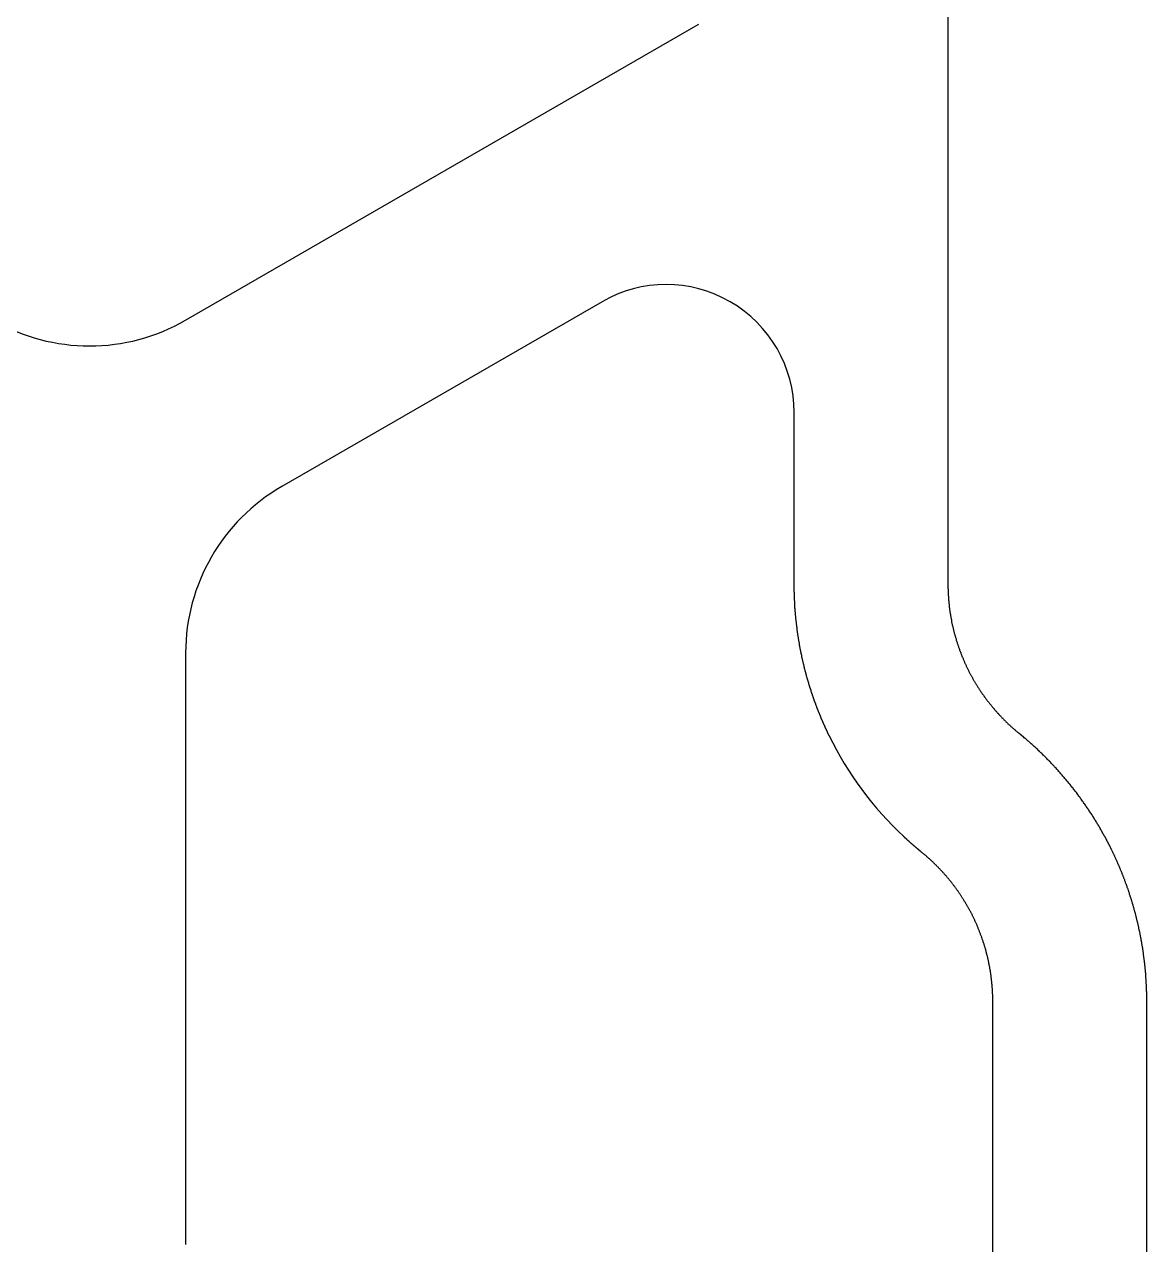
# Model space of a CAD drawing. Extents: x 442 to 745, y 5 to 355.
# Drawn here: x 699.11 to 706.32, y 219.13 to 226.98 of the extents above; entities that cross this region are included whole.
import ezdxf

# ---------------------------------------------------------------- set-up
doc = ezdxf.new("R2010")
doc.units = 0
doc.layers.add('VISIBLE__ANSI_', color=7, linetype='CONTINUOUS')

msp = doc.modelspace()

# ---------------------------------------------------------------- linework, layer by layer
at = {"layer": 'VISIBLE__ANSI_'}
for p, q in [((705.0461, 231.5395), (705.0461, 223.3767)), ((700.1462, 225.0736), (703.4403, 226.9754)), ((702.8226, 225.1924), (700.7638, 224.0038)), ((704.0579, 223.3767), (704.0579, 224.4792)), ((700.1462, 222.934), (700.1462, 219.1303)), ((705.3344, 216.8481), (705.3344, 220.6933)), ((706.3226, 220.6933), (706.3226, 220.6335)), ((706.3226, 220.6335), (706.3226, 216.9582))]:
    msp.add_line(p, q, dxfattribs=at)
for points in [[(703.44, 226.975, 0), (703.444, 226.978, 0)], [(704.283, 222.402, 0), (704.282, 222.404, 0), (704.281, 222.406, 0), (704.28, 222.408, 0), (704.279, 222.41, 0), (704.278, 222.412, 0), (704.277, 222.414, 0), (704.276, 222.416, 0), (704.275, 222.417, 0), (704.275, 222.419, 0), (704.274, 222.421, 0), (704.273, 222.423, 0), (704.272, 222.425, 0), (704.271, 222.427, 0), (704.27, 222.429, 0), (704.269, 222.431, 0), (704.268, 222.433, 0), (704.267, 222.435, 0), (704.266, 222.437, 0), (704.265, 222.439, 0), (704.264, 222.441, 0), (704.263, 222.444, 0), (704.262, 222.446, 0), (704.261, 222.448, 0), (704.26, 222.45, 0), (704.259, 222.452, 0), (704.258, 222.454, 0), (704.258, 222.456, 0), (704.257, 222.458, 0), (704.256, 222.46, 0), (704.255, 222.462, 0), (704.254, 222.465, 0), (704.253, 222.467, 0), (704.252, 222.469, 0), (704.251, 222.471, 0), (704.25, 222.473, 0), (704.249, 222.475, 0), (704.248, 222.477, 0), (704.247, 222.48, 0), (704.246, 222.482, 0), (704.245, 222.484, 0), (704.244, 222.486, 0), (704.243, 222.489, 0), (704.242, 222.491, 0), (704.241, 222.493, 0), (704.24, 222.495, 0), (704.239, 222.497, 0), (704.238, 222.5, 0), (704.237, 222.502, 0), (704.236, 222.504, 0), (704.235, 222.507, 0), (704.234, 222.509, 0), (704.233, 222.511, 0), (704.232, 222.513, 0), (704.232, 222.516, 0), (704.231, 222.518, 0), (704.23, 222.52, 0), (704.229, 222.523, 0), (704.228, 222.525, 0), (704.227, 222.527, 0), (704.226, 222.53, 0), (704.225, 222.532, 0), (704.224, 222.534, 0), (704.223, 222.537, 0), (704.222, 222.539, 0), (704.221, 222.542, 0), (704.22, 222.544, 0), (704.219, 222.546, 0), (704.218, 222.549, 0), (704.217, 222.551, 0), (704.216, 222.554, 0), (704.215, 222.556, 0), (704.214, 222.558, 0), (704.213, 222.561, 0), (704.212, 222.563, 0), (704.211, 222.566, 0), (704.21, 222.568, 0), (704.209, 222.571, 0), (704.208, 222.573, 0), (704.207, 222.576, 0), (704.206, 222.578, 0), (704.205, 222.581, 0), (704.204, 222.583, 0), (704.204, 222.586, 0), (704.203, 222.588, 0), (704.202, 222.591, 0), (704.201, 222.593, 0), (704.2, 222.596, 0), (704.199, 222.598, 0), (704.198, 222.601, 0), (704.197, 222.603, 0), (704.196, 222.606, 0), (704.195, 222.609, 0), (704.194, 222.611, 0), (704.193, 222.614, 0), (704.192, 222.616, 0), (704.191, 222.619, 0), (704.19, 222.621, 0), (704.189, 222.624, 0), (704.188, 222.627, 0), (704.187, 222.629, 0), (704.187, 222.632, 0), (704.186, 222.634, 0), (704.185, 222.637, 0), (704.184, 222.64, 0), (704.183, 222.642, 0), (704.182, 222.645, 0), (704.181, 222.648, 0), (704.18, 222.65, 0), (704.179, 222.653, 0), (704.178, 222.656, 0), (704.177, 222.658, 0), (704.176, 222.661, 0), (704.175, 222.664, 0), (704.175, 222.666, 0), (704.174, 222.669, 0), (704.173, 222.672, 0), (704.172, 222.674, 0), (704.171, 222.677, 0), (704.17, 222.68, 0), (704.169, 222.683, 0), (704.168, 222.685, 0), (704.167, 222.688, 0), (704.166, 222.691, 0), (704.166, 222.694, 0), (704.165, 222.696, 0), (704.164, 222.699, 0), (704.163, 222.702, 0), (704.162, 222.705, 0), (704.161, 222.707, 0), (704.16, 222.71, 0), (704.159, 222.713, 0), (704.158, 222.716, 0), (704.158, 222.719, 0), (704.157, 222.721, 0), (704.156, 222.724, 0), (704.155, 222.727, 0), (704.154, 222.73, 0), (704.153, 222.733, 0), (704.152, 222.735, 0), (704.152, 222.738, 0), (704.151, 222.741, 0), (704.15, 222.744, 0), (704.149, 222.747, 0), (704.148, 222.75, 0), (704.147, 222.752, 0), (704.147, 222.755, 0), (704.146, 222.758, 0), (704.145, 222.761, 0), (704.144, 222.764, 0), (704.143, 222.767, 0), (704.142, 222.77, 0), (704.142, 222.772, 0), (704.141, 222.775, 0), (704.14, 222.778, 0), (704.139, 222.781, 0), (704.138, 222.784, 0), (704.137, 222.787, 0), (704.137, 222.79, 0), (704.136, 222.793, 0), (704.135, 222.796, 0), (704.134, 222.799, 0), (704.133, 222.802, 0), (704.133, 222.805, 0), (704.132, 222.808, 0), (704.131, 222.811, 0), (704.13, 222.815, 0), (704.129, 222.818, 0), (704.129, 222.821, 0), (704.128, 222.824, 0), (704.127, 222.827, 0), (704.126, 222.83, 0), (704.125, 222.833, 0), (704.125, 222.836, 0), (704.124, 222.84, 0), (704.123, 222.843, 0), (704.122, 222.846, 0), (704.121, 222.849, 0), (704.121, 222.852, 0), (704.12, 222.856, 0), (704.119, 222.859, 0), (704.118, 222.862, 0), (704.118, 222.865, 0), (704.117, 222.869, 0), (704.116, 222.872, 0), (704.115, 222.875, 0), (704.114, 222.879, 0), (704.114, 222.882, 0), (704.113, 222.885, 0), (704.112, 222.889, 0), (704.111, 222.892, 0), (704.111, 222.895, 0), (704.11, 222.899, 0), (704.109, 222.902, 0), (704.108, 222.905, 0), (704.108, 222.909, 0), (704.107, 222.912, 0), (704.106, 222.916, 0), (704.106, 222.919, 0), (704.105, 222.923, 0), (704.104, 222.926, 0), (704.103, 222.929, 0), (704.103, 222.933, 0), (704.102, 222.936, 0), (704.101, 222.94, 0), (704.101, 222.943, 0), (704.1, 222.947, 0), (704.099, 222.95, 0), (704.099, 222.954, 0), (704.098, 222.957, 0), (704.097, 222.961, 0), (704.096, 222.965, 0), (704.096, 222.968, 0), (704.095, 222.972, 0), (704.094, 222.975, 0), (704.094, 222.979, 0), (704.093, 222.982, 0), (704.093, 222.986, 0), (704.092, 222.99, 0), (704.091, 222.993, 0), (704.091, 222.997, 0), (704.09, 223.001, 0), (704.089, 223.004, 0), (704.089, 223.008, 0), (704.088, 223.011, 0), (704.088, 223.015, 0), (704.087, 223.019, 0), (704.086, 223.022, 0), (704.086, 223.026, 0), (704.085, 223.03, 0), (704.085, 223.034, 0), (704.084, 223.037, 0), (704.083, 223.041, 0), (704.083, 223.045, 0), (704.082, 223.048, 0), (704.082, 223.052, 0), (704.081, 223.056, 0), (704.081, 223.06, 0), (704.08, 223.063, 0), (704.08, 223.067, 0), (704.079, 223.071, 0), (704.079, 223.075, 0), (704.078, 223.078, 0), (704.078, 223.082, 0), (704.077, 223.086, 0), (704.077, 223.09, 0), (704.076, 223.094, 0), (704.076, 223.097, 0), (704.075, 223.101, 0), (704.075, 223.105, 0), (704.074, 223.109, 0), (704.074, 223.113, 0), (704.073, 223.117, 0), (704.073, 223.12, 0), (704.072, 223.124, 0), (704.072, 223.128, 0), (704.072, 223.132, 0), (704.071, 223.136, 0), (704.071, 223.14, 0), (704.07, 223.144, 0), (704.07, 223.147, 0), (704.069, 223.151, 0), (704.069, 223.155, 0), (704.069, 223.159, 0), (704.068, 223.163, 0), (704.068, 223.167, 0), (704.068, 223.171, 0), (704.067, 223.174, 0), (704.067, 223.178, 0), (704.067, 223.182, 0), (704.066, 223.186, 0), (704.066, 223.19, 0), (704.066, 223.194, 0), (704.065, 223.198, 0), (704.065, 223.202, 0), (704.065, 223.206, 0), (704.064, 223.21, 0), (704.064, 223.213, 0), (704.064, 223.217, 0), (704.063, 223.221, 0), (704.063, 223.225, 0), (704.063, 223.229, 0), (704.063, 223.233, 0), (704.062, 223.237, 0), (704.062, 223.241, 0), (704.062, 223.245, 0), (704.062, 223.249, 0), (704.061, 223.252, 0), (704.061, 223.256, 0), (704.061, 223.26, 0), (704.061, 223.264, 0), (704.061, 223.268, 0), (704.06, 223.272, 0), (704.06, 223.276, 0), (704.06, 223.28, 0), (704.06, 223.284, 0), (704.06, 223.288, 0), (704.06, 223.291, 0), (704.059, 223.295, 0), (704.059, 223.299, 0), (704.059, 223.303, 0), (704.059, 223.307, 0), (704.059, 223.311, 0), (704.059, 223.315, 0), (704.059, 223.319, 0), (704.059, 223.323, 0), (704.058, 223.326, 0), (704.058, 223.33, 0), (704.058, 223.334, 0), (704.058, 223.338, 0), (704.058, 223.342, 0), (704.058, 223.346, 0), (704.058, 223.35, 0), (704.058, 223.354, 0), (704.058, 223.357, 0), (704.058, 223.361, 0), (704.058, 223.365, 0), (704.058, 223.369, 0), (704.058, 223.373, 0), (704.058, 223.377, 0)], [(705.046, 223.377, 0), (705.046, 223.371, 0), (705.046, 223.366, 0), (705.046, 223.361, 0), (705.046, 223.356, 0), (705.046, 223.351, 0), (705.047, 223.345, 0), (705.047, 223.34, 0), (705.047, 223.335, 0), (705.047, 223.33, 0), (705.047, 223.325, 0), (705.047, 223.32, 0), (705.048, 223.314, 0), (705.048, 223.309, 0), (705.048, 223.304, 0), (705.049, 223.299, 0), (705.049, 223.294, 0), (705.049, 223.289, 0), (705.05, 223.284, 0), (705.05, 223.278, 0), (705.05, 223.273, 0), (705.051, 223.268, 0), (705.051, 223.263, 0), (705.052, 223.258, 0), (705.052, 223.253, 0), (705.053, 223.248, 0), (705.053, 223.243, 0), (705.054, 223.238, 0), (705.055, 223.233, 0), (705.055, 223.228, 0), (705.056, 223.222, 0), (705.056, 223.217, 0), (705.057, 223.212, 0), (705.058, 223.207, 0), (705.059, 223.202, 0), (705.059, 223.197, 0), (705.06, 223.192, 0), (705.061, 223.187, 0), (705.062, 223.182, 0), (705.062, 223.177, 0), (705.063, 223.172, 0), (705.064, 223.168, 0), (705.065, 223.163, 0), (705.066, 223.158, 0), (705.067, 223.153, 0), (705.068, 223.148, 0), (705.068, 223.143, 0), (705.069, 223.138, 0), (705.07, 223.133, 0), (705.071, 223.128, 0), (705.072, 223.123, 0), (705.073, 223.119, 0), (705.074, 223.114, 0), (705.076, 223.109, 0), (705.077, 223.104, 0), (705.078, 223.099, 0), (705.079, 223.095, 0), (705.08, 223.09, 0), (705.081, 223.085, 0), (705.082, 223.08, 0), (705.083, 223.076, 0), (705.085, 223.071, 0), (705.086, 223.066, 0), (705.087, 223.062, 0), (705.088, 223.057, 0), (705.09, 223.052, 0), (705.091, 223.048, 0), (705.092, 223.043, 0), (705.094, 223.038, 0), (705.095, 223.034, 0), (705.096, 223.029, 0), (705.098, 223.024, 0), (705.099, 223.02, 0), (705.1, 223.015, 0), (705.102, 223.011, 0), (705.103, 223.006, 0), (705.105, 223.002, 0), (705.106, 222.997, 0), (705.107, 222.993, 0), (705.109, 222.988, 0), (705.11, 222.984, 0), (705.112, 222.979, 0), (705.113, 222.975, 0), (705.115, 222.971, 0), (705.117, 222.966, 0), (705.118, 222.962, 0), (705.12, 222.957, 0), (705.121, 222.953, 0), (705.123, 222.949, 0), (705.124, 222.944, 0), (705.126, 222.94, 0), (705.128, 222.936, 0), (705.129, 222.931, 0), (705.131, 222.927, 0), (705.133, 222.923, 0), (705.134, 222.919, 0), (705.136, 222.915, 0), (705.138, 222.91, 0), (705.139, 222.906, 0), (705.141, 222.902, 0), (705.143, 222.898, 0), (705.145, 222.894, 0), (705.146, 222.89, 0), (705.148, 222.885, 0), (705.15, 222.881, 0), (705.152, 222.877, 0), (705.153, 222.873, 0), (705.155, 222.869, 0), (705.157, 222.865, 0), (705.159, 222.861, 0), (705.161, 222.857, 0), (705.163, 222.853, 0), (705.164, 222.849, 0), (705.166, 222.845, 0), (705.168, 222.842, 0), (705.17, 222.838, 0), (705.172, 222.834, 0), (705.174, 222.83, 0), (705.176, 222.826, 0), (705.178, 222.822, 0), (705.18, 222.818, 0), (705.181, 222.815, 0), (705.183, 222.811, 0), (705.185, 222.807, 0), (705.187, 222.803, 0), (705.189, 222.8, 0), (705.191, 222.796, 0), (705.193, 222.792, 0), (705.195, 222.789, 0), (705.197, 222.785, 0), (705.199, 222.782, 0), (705.201, 222.778, 0), (705.203, 222.774, 0), (705.205, 222.771, 0), (705.207, 222.767, 0), (705.209, 222.764, 0), (705.211, 222.76, 0), (705.213, 222.757, 0), (705.215, 222.753, 0), (705.217, 222.75, 0), (705.219, 222.746, 0), (705.221, 222.743, 0), (705.223, 222.739, 0), (705.225, 222.736, 0), (705.227, 222.732, 0), (705.23, 222.729, 0), (705.232, 222.726, 0), (705.234, 222.722, 0), (705.236, 222.719, 0), (705.238, 222.715, 0), (705.24, 222.712, 0), (705.242, 222.709, 0), (705.245, 222.705, 0), (705.247, 222.702, 0), (705.249, 222.699, 0), (705.251, 222.695, 0), (705.253, 222.692, 0), (705.256, 222.689, 0), (705.258, 222.685, 0), (705.26, 222.682, 0), (705.262, 222.679, 0), (705.264, 222.676, 0), (705.267, 222.672, 0), (705.269, 222.669, 0), (705.271, 222.666, 0), (705.274, 222.663, 0), (705.276, 222.659, 0), (705.278, 222.656, 0), (705.28, 222.653, 0), (705.283, 222.65, 0), (705.285, 222.647, 0), (705.287, 222.644, 0), (705.29, 222.64, 0), (705.292, 222.637, 0), (705.294, 222.634, 0), (705.297, 222.631, 0), (705.299, 222.628, 0), (705.301, 222.625, 0), (705.304, 222.622, 0), (705.306, 222.619, 0), (705.309, 222.616, 0), (705.311, 222.613, 0), (705.313, 222.61, 0), (705.316, 222.607, 0), (705.318, 222.604, 0), (705.321, 222.601, 0), (705.323, 222.598, 0), (705.326, 222.595, 0), (705.328, 222.592, 0), (705.33, 222.589, 0), (705.333, 222.586, 0), (705.335, 222.583, 0), (705.338, 222.58, 0), (705.34, 222.577, 0), (705.343, 222.574, 0), (705.345, 222.571, 0), (705.348, 222.568, 0), (705.35, 222.565, 0), (705.353, 222.563, 0), (705.355, 222.56, 0), (705.358, 222.557, 0), (705.36, 222.554, 0), (705.363, 222.551, 0), (705.365, 222.548, 0), (705.368, 222.546, 0), (705.37, 222.543, 0), (705.373, 222.54, 0), (705.375, 222.537, 0), (705.378, 222.535, 0), (705.38, 222.532, 0), (705.383, 222.529, 0), (705.386, 222.526, 0), (705.388, 222.524, 0), (705.391, 222.521, 0), (705.393, 222.518, 0), (705.396, 222.516, 0), (705.399, 222.513, 0), (705.401, 222.51, 0), (705.404, 222.508, 0), (705.406, 222.505, 0), (705.409, 222.502, 0), (705.412, 222.5, 0), (705.414, 222.497, 0), (705.417, 222.495, 0), (705.419, 222.492, 0), (705.422, 222.49, 0), (705.425, 222.487, 0), (705.427, 222.484, 0), (705.43, 222.482, 0), (705.432, 222.479, 0), (705.435, 222.477, 0), (705.438, 222.474, 0), (705.44, 222.472, 0), (705.443, 222.47, 0), (705.446, 222.467, 0), (705.448, 222.465, 0), (705.451, 222.462, 0), (705.454, 222.46, 0), (705.456, 222.457, 0), (705.459, 222.455, 0), (705.462, 222.453, 0), (705.464, 222.45, 0), (705.467, 222.448, 0), (705.47, 222.446, 0), (705.472, 222.443, 0), (705.475, 222.441, 0), (705.478, 222.439, 0), (705.48, 222.436, 0), (705.483, 222.434, 0), (705.486, 222.432, 0), (705.489, 222.429, 0), (705.491, 222.427, 0), (705.494, 222.425, 0), (705.497, 222.423, 0), (705.499, 222.421, 0), (705.502, 222.418, 0)], [(705.522, 222.402, 0), (705.522, 222.402, 0), (705.521, 222.402, 0), (705.521, 222.403, 0), (705.521, 222.403, 0), (705.521, 222.403, 0), (705.521, 222.403, 0), (705.521, 222.403, 0), (705.52, 222.403, 0), (705.52, 222.403, 0), (705.52, 222.403, 0), (705.52, 222.404, 0), (705.52, 222.404, 0), (705.52, 222.404, 0), (705.52, 222.404, 0), (705.519, 222.404, 0), (705.519, 222.404, 0), (705.519, 222.404, 0), (705.519, 222.404, 0), (705.519, 222.405, 0), (705.519, 222.405, 0), (705.519, 222.405, 0), (705.518, 222.405, 0), (705.518, 222.405, 0), (705.518, 222.405, 0), (705.518, 222.405, 0), (705.518, 222.405, 0), (705.518, 222.406, 0), (705.517, 222.406, 0), (705.517, 222.406, 0), (705.517, 222.406, 0), (705.517, 222.406, 0), (705.517, 222.406, 0), (705.517, 222.406, 0), (705.517, 222.406, 0), (705.516, 222.407, 0), (705.516, 222.407, 0), (705.516, 222.407, 0), (705.516, 222.407, 0), (705.516, 222.407, 0), (705.516, 222.407, 0), (705.515, 222.407, 0), (705.515, 222.407, 0), (705.515, 222.408, 0), (705.515, 222.408, 0), (705.515, 222.408, 0), (705.515, 222.408, 0), (705.515, 222.408, 0), (705.514, 222.408, 0), (705.514, 222.408, 0), (705.514, 222.408, 0), (705.514, 222.409, 0), (705.514, 222.409, 0), (705.514, 222.409, 0), (705.513, 222.409, 0), (705.513, 222.409, 0), (705.513, 222.409, 0), (705.513, 222.409, 0), (705.513, 222.409, 0), (705.513, 222.41, 0), (705.513, 222.41, 0), (705.512, 222.41, 0), (705.512, 222.41, 0), (705.512, 222.41, 0), (705.512, 222.41, 0), (705.512, 222.41, 0), (705.512, 222.41, 0), (705.511, 222.411, 0), (705.511, 222.411, 0), (705.511, 222.411, 0), (705.511, 222.411, 0), (705.511, 222.411, 0), (705.511, 222.411, 0), (705.511, 222.411, 0), (705.51, 222.411, 0), (705.51, 222.412, 0), (705.51, 222.412, 0), (705.51, 222.412, 0), (705.51, 222.412, 0), (705.51, 222.412, 0), (705.509, 222.412, 0), (705.509, 222.412, 0), (705.509, 222.412, 0), (705.509, 222.413, 0), (705.509, 222.413, 0), (705.509, 222.413, 0), (705.509, 222.413, 0), (705.508, 222.413, 0), (705.508, 222.413, 0), (705.508, 222.413, 0), (705.508, 222.413, 0), (705.508, 222.414, 0), (705.508, 222.414, 0), (705.507, 222.414, 0), (705.507, 222.414, 0), (705.507, 222.414, 0), (705.507, 222.414, 0), (705.507, 222.414, 0), (705.507, 222.415, 0), (705.507, 222.415, 0), (705.506, 222.415, 0), (705.506, 222.415, 0), (705.506, 222.415, 0), (705.506, 222.415, 0), (705.506, 222.415, 0), (705.506, 222.415, 0), (705.505, 222.416, 0), (705.505, 222.416, 0), (705.505, 222.416, 0), (705.505, 222.416, 0), (705.505, 222.416, 0), (705.505, 222.416, 0), (705.505, 222.416, 0), (705.504, 222.416, 0), (705.504, 222.417, 0), (705.504, 222.417, 0), (705.504, 222.417, 0), (705.504, 222.417, 0), (705.504, 222.417, 0), (705.503, 222.417, 0), (705.503, 222.417, 0), (705.503, 222.417, 0), (705.503, 222.418, 0), (705.503, 222.418, 0), (705.503, 222.418, 0), (705.502, 222.418, 0), (705.502, 222.418, 0), (705.502, 222.418, 0), (705.502, 222.418, 0)], [(706.054, 221.753, 0), (706.051, 221.759, 0), (706.048, 221.765, 0), (706.044, 221.77, 0), (706.041, 221.776, 0), (706.038, 221.782, 0), (706.035, 221.788, 0), (706.031, 221.793, 0), (706.028, 221.799, 0), (706.025, 221.805, 0), (706.022, 221.811, 0), (706.018, 221.816, 0), (706.015, 221.822, 0), (706.012, 221.828, 0), (706.008, 221.833, 0), (706.005, 221.839, 0), (706.001, 221.845, 0), (705.998, 221.85, 0), (705.994, 221.856, 0), (705.991, 221.861, 0), (705.988, 221.867, 0), (705.984, 221.873, 0), (705.981, 221.878, 0), (705.977, 221.884, 0), (705.973, 221.889, 0), (705.97, 221.895, 0), (705.966, 221.901, 0), (705.963, 221.906, 0), (705.959, 221.912, 0), (705.956, 221.917, 0), (705.952, 221.923, 0), (705.948, 221.928, 0), (705.945, 221.934, 0), (705.941, 221.939, 0), (705.937, 221.944, 0), (705.933, 221.95, 0), (705.93, 221.955, 0), (705.926, 221.961, 0), (705.922, 221.966, 0), (705.918, 221.972, 0), (705.915, 221.977, 0), (705.911, 221.982, 0), (705.907, 221.988, 0), (705.903, 221.993, 0), (705.899, 221.998, 0), (705.895, 222.004, 0), (705.891, 222.009, 0), (705.888, 222.014, 0), (705.884, 222.02, 0), (705.88, 222.025, 0), (705.876, 222.03, 0), (705.872, 222.036, 0), (705.868, 222.041, 0), (705.864, 222.046, 0), (705.86, 222.051, 0), (705.856, 222.057, 0), (705.852, 222.062, 0), (705.848, 222.067, 0), (705.843, 222.072, 0), (705.839, 222.077, 0), (705.835, 222.082, 0), (705.831, 222.088, 0), (705.827, 222.093, 0), (705.823, 222.098, 0), (705.819, 222.103, 0), (705.814, 222.108, 0), (705.81, 222.113, 0), (705.806, 222.118, 0), (705.802, 222.123, 0), (705.798, 222.128, 0), (705.793, 222.133, 0), (705.789, 222.138, 0), (705.785, 222.143, 0), (705.78, 222.148, 0), (705.776, 222.153, 0), (705.772, 222.158, 0), (705.767, 222.163, 0), (705.763, 222.168, 0), (705.759, 222.173, 0), (705.754, 222.178, 0), (705.75, 222.183, 0), (705.745, 222.188, 0), (705.741, 222.193, 0), (705.736, 222.198, 0), (705.732, 222.202, 0), (705.728, 222.207, 0), (705.723, 222.212, 0), (705.719, 222.217, 0), (705.714, 222.222, 0), (705.709, 222.226, 0), (705.705, 222.231, 0), (705.7, 222.236, 0), (705.696, 222.241, 0), (705.691, 222.245, 0), (705.687, 222.25, 0), (705.682, 222.255, 0), (705.677, 222.26, 0), (705.673, 222.264, 0), (705.668, 222.269, 0), (705.663, 222.274, 0), (705.659, 222.278, 0), (705.654, 222.283, 0), (705.649, 222.287, 0), (705.644, 222.292, 0), (705.64, 222.297, 0), (705.635, 222.301, 0), (705.63, 222.306, 0), (705.625, 222.31, 0), (705.621, 222.315, 0), (705.616, 222.319, 0), (705.611, 222.324, 0), (705.606, 222.328, 0), (705.601, 222.333, 0), (705.596, 222.337, 0), (705.591, 222.342, 0), (705.587, 222.346, 0), (705.582, 222.35, 0), (705.577, 222.355, 0), (705.572, 222.359, 0), (705.567, 222.364, 0), (705.562, 222.368, 0), (705.557, 222.372, 0), (705.552, 222.377, 0), (705.547, 222.381, 0), (705.542, 222.385, 0), (705.537, 222.389, 0), (705.532, 222.394, 0), (705.527, 222.398, 0), (705.522, 222.402, 0)], [(704.878, 221.652, 0), (704.877, 221.653, 0), (704.876, 221.653, 0), (704.875, 221.654, 0), (704.874, 221.655, 0), (704.873, 221.656, 0), (704.872, 221.657, 0), (704.871, 221.658, 0), (704.87, 221.658, 0), (704.869, 221.659, 0), (704.868, 221.66, 0), (704.867, 221.661, 0), (704.866, 221.662, 0), (704.865, 221.663, 0), (704.864, 221.664, 0), (704.863, 221.664, 0), (704.862, 221.665, 0), (704.861, 221.666, 0), (704.86, 221.667, 0), (704.859, 221.668, 0), (704.858, 221.669, 0), (704.857, 221.669, 0), (704.856, 221.67, 0), (704.855, 221.671, 0), (704.854, 221.672, 0), (704.853, 221.673, 0), (704.852, 221.674, 0), (704.851, 221.674, 0), (704.85, 221.675, 0), (704.849, 221.676, 0), (704.848, 221.677, 0), (704.847, 221.678, 0), (704.846, 221.679, 0), (704.845, 221.679, 0), (704.844, 221.68, 0), (704.843, 221.681, 0), (704.842, 221.682, 0), (704.841, 221.683, 0), (704.84, 221.684, 0), (704.839, 221.684, 0), (704.838, 221.685, 0), (704.837, 221.686, 0), (704.836, 221.687, 0), (704.835, 221.688, 0), (704.834, 221.689, 0), (704.833, 221.689, 0), (704.832, 221.69, 0), (704.831, 221.691, 0), (704.83, 221.692, 0), (704.83, 221.693, 0), (704.829, 221.693, 0), (704.828, 221.694, 0), (704.827, 221.695, 0), (704.826, 221.696, 0), (704.825, 221.697, 0), (704.824, 221.698, 0), (704.823, 221.698, 0), (704.822, 221.699, 0), (704.821, 221.7, 0), (704.82, 221.701, 0), (704.819, 221.702, 0), (704.818, 221.702, 0), (704.817, 221.703, 0), (704.816, 221.704, 0), (704.816, 221.705, 0), (704.815, 221.706, 0), (704.814, 221.706, 0), (704.813, 221.707, 0), (704.812, 221.708, 0), (704.811, 221.709, 0), (704.81, 221.71, 0), (704.809, 221.71, 0), (704.808, 221.711, 0), (704.807, 221.712, 0), (704.806, 221.713, 0), (704.806, 221.714, 0), (704.805, 221.714, 0), (704.804, 221.715, 0), (704.803, 221.716, 0), (704.802, 221.717, 0), (704.801, 221.718, 0), (704.8, 221.718, 0), (704.799, 221.719, 0), (704.799, 221.72, 0), (704.798, 221.721, 0), (704.797, 221.721, 0), (704.796, 221.722, 0), (704.795, 221.723, 0), (704.794, 221.724, 0), (704.793, 221.725, 0), (704.792, 221.725, 0), (704.792, 221.726, 0), (704.791, 221.727, 0), (704.79, 221.728, 0), (704.789, 221.728, 0), (704.788, 221.729, 0), (704.787, 221.73, 0), (704.787, 221.731, 0), (704.786, 221.731, 0), (704.785, 221.732, 0), (704.784, 221.733, 0), (704.783, 221.734, 0), (704.782, 221.735, 0), (704.781, 221.735, 0), (704.781, 221.736, 0), (704.78, 221.737, 0), (704.779, 221.738, 0), (704.778, 221.738, 0), (704.777, 221.739, 0), (704.777, 221.74, 0), (704.776, 221.741, 0), (704.775, 221.741, 0), (704.774, 221.742, 0), (704.773, 221.743, 0), (704.773, 221.744, 0), (704.772, 221.744, 0), (704.771, 221.745, 0), (704.77, 221.746, 0), (704.769, 221.746, 0), (704.769, 221.747, 0), (704.768, 221.748, 0), (704.767, 221.749, 0), (704.766, 221.749, 0), (704.765, 221.75, 0), (704.765, 221.751, 0), (704.764, 221.752, 0), (704.763, 221.752, 0), (704.762, 221.753, 0)], [(706.054, 221.753, 0), (706.055, 221.751, 0), (706.056, 221.748, 0), (706.058, 221.746, 0), (706.059, 221.744, 0), (706.06, 221.741, 0), (706.061, 221.739, 0), (706.063, 221.737, 0), (706.064, 221.734, 0), (706.065, 221.732, 0), (706.066, 221.729, 0), (706.068, 221.727, 0), (706.069, 221.725, 0), (706.07, 221.722, 0), (706.072, 221.719, 0), (706.073, 221.717, 0), (706.074, 221.714, 0), (706.076, 221.712, 0), (706.077, 221.709, 0), (706.078, 221.707, 0), (706.08, 221.704, 0), (706.081, 221.701, 0), (706.082, 221.699, 0), (706.084, 221.696, 0), (706.085, 221.693, 0), (706.086, 221.69, 0), (706.088, 221.688, 0), (706.089, 221.685, 0), (706.09, 221.682, 0), (706.092, 221.679, 0), (706.093, 221.677, 0), (706.095, 221.674, 0), (706.096, 221.671, 0), (706.097, 221.668, 0), (706.099, 221.665, 0), (706.1, 221.662, 0), (706.102, 221.659, 0), (706.103, 221.656, 0), (706.104, 221.654, 0), (706.106, 221.651, 0), (706.107, 221.648, 0), (706.109, 221.645, 0), (706.11, 221.642, 0), (706.112, 221.639, 0), (706.113, 221.636, 0), (706.114, 221.632, 0), (706.116, 221.629, 0), (706.117, 221.626, 0), (706.119, 221.623, 0), (706.12, 221.62, 0), (706.122, 221.617, 0), (706.123, 221.614, 0), (706.124, 221.611, 0), (706.126, 221.608, 0), (706.127, 221.604, 0), (706.129, 221.601, 0), (706.13, 221.598, 0), (706.132, 221.595, 0), (706.133, 221.592, 0), (706.134, 221.588, 0), (706.136, 221.585, 0), (706.137, 221.582, 0), (706.139, 221.578, 0), (706.14, 221.575, 0), (706.142, 221.572, 0), (706.143, 221.569, 0), (706.144, 221.565, 0), (706.146, 221.562, 0), (706.147, 221.558, 0), (706.149, 221.555, 0), (706.15, 221.552, 0), (706.152, 221.548, 0), (706.153, 221.545, 0), (706.154, 221.542, 0), (706.156, 221.538, 0), (706.157, 221.535, 0), (706.159, 221.531, 0), (706.16, 221.528, 0), (706.161, 221.524, 0), (706.163, 221.521, 0), (706.164, 221.517, 0), (706.166, 221.514, 0), (706.167, 221.51, 0), (706.168, 221.507, 0), (706.17, 221.503, 0), (706.171, 221.5, 0), (706.173, 221.496, 0), (706.174, 221.493, 0), (706.175, 221.489, 0), (706.177, 221.485, 0), (706.178, 221.482, 0), (706.18, 221.478, 0), (706.181, 221.474, 0), (706.182, 221.471, 0), (706.184, 221.467, 0), (706.185, 221.463, 0), (706.186, 221.459, 0), (706.188, 221.455, 0), (706.189, 221.452, 0), (706.191, 221.448, 0), (706.192, 221.444, 0), (706.193, 221.44, 0), (706.195, 221.436, 0), (706.196, 221.432, 0), (706.197, 221.428, 0), (706.199, 221.424, 0), (706.2, 221.421, 0), (706.202, 221.417, 0), (706.203, 221.413, 0), (706.204, 221.409, 0), (706.206, 221.404, 0), (706.207, 221.4, 0), (706.208, 221.396, 0), (706.21, 221.392, 0), (706.211, 221.388, 0), (706.212, 221.384, 0), (706.214, 221.38, 0), (706.215, 221.376, 0), (706.216, 221.372, 0), (706.218, 221.367, 0), (706.219, 221.363, 0), (706.22, 221.359, 0), (706.222, 221.355, 0), (706.223, 221.35, 0), (706.224, 221.346, 0), (706.226, 221.342, 0), (706.227, 221.338, 0), (706.228, 221.333, 0), (706.23, 221.329, 0), (706.231, 221.325, 0), (706.232, 221.32, 0), (706.234, 221.316, 0), (706.235, 221.311, 0), (706.236, 221.307, 0), (706.237, 221.303, 0), (706.239, 221.298, 0), (706.24, 221.294, 0), (706.241, 221.289, 0), (706.242, 221.285, 0), (706.244, 221.28, 0), (706.245, 221.276, 0), (706.246, 221.271, 0), (706.247, 221.267, 0), (706.249, 221.262, 0), (706.25, 221.257, 0), (706.251, 221.253, 0), (706.252, 221.248, 0), (706.253, 221.244, 0), (706.254, 221.239, 0), (706.256, 221.234, 0), (706.257, 221.23, 0), (706.258, 221.225, 0), (706.259, 221.22, 0), (706.26, 221.216, 0), (706.261, 221.211, 0), (706.263, 221.206, 0), (706.264, 221.201, 0), (706.265, 221.197, 0), (706.266, 221.192, 0), (706.267, 221.187, 0), (706.268, 221.182, 0), (706.269, 221.178, 0), (706.27, 221.173, 0), (706.271, 221.168, 0), (706.272, 221.163, 0), (706.273, 221.158, 0), (706.274, 221.153, 0), (706.275, 221.148, 0), (706.277, 221.144, 0), (706.278, 221.139, 0), (706.279, 221.134, 0), (706.28, 221.129, 0), (706.28, 221.124, 0), (706.281, 221.119, 0), (706.282, 221.114, 0), (706.283, 221.109, 0), (706.284, 221.104, 0), (706.285, 221.099, 0), (706.286, 221.094, 0), (706.287, 221.089, 0), (706.288, 221.084, 0), (706.289, 221.079, 0), (706.29, 221.074, 0), (706.291, 221.069, 0), (706.291, 221.064, 0), (706.292, 221.059, 0), (706.293, 221.054, 0), (706.294, 221.049, 0), (706.295, 221.044, 0), (706.296, 221.039, 0), (706.296, 221.033, 0), (706.297, 221.028, 0), (706.298, 221.023, 0), (706.299, 221.018, 0), (706.299, 221.013, 0), (706.3, 221.008, 0), (706.301, 221.003, 0), (706.302, 220.998, 0), (706.302, 220.992, 0), (706.303, 220.987, 0), (706.304, 220.982, 0), (706.304, 220.977, 0), (706.305, 220.972, 0), (706.306, 220.966, 0), (706.306, 220.961, 0), (706.307, 220.956, 0), (706.307, 220.951, 0), (706.308, 220.946, 0), (706.309, 220.94, 0), (706.309, 220.935, 0), (706.31, 220.93, 0), (706.31, 220.925, 0), (706.311, 220.92, 0), (706.311, 220.914, 0), (706.312, 220.909, 0), (706.312, 220.904, 0), (706.313, 220.899, 0), (706.313, 220.893, 0), (706.314, 220.888, 0), (706.314, 220.883, 0), (706.315, 220.878, 0), (706.315, 220.872, 0), (706.316, 220.867, 0), (706.316, 220.862, 0), (706.316, 220.856, 0), (706.317, 220.851, 0), (706.317, 220.846, 0), (706.318, 220.841, 0), (706.318, 220.835, 0), (706.318, 220.83, 0), (706.319, 220.825, 0), (706.319, 220.82, 0), (706.319, 220.814, 0), (706.319, 220.809, 0), (706.32, 220.804, 0), (706.32, 220.798, 0), (706.32, 220.793, 0), (706.321, 220.788, 0), (706.321, 220.783, 0), (706.321, 220.777, 0), (706.321, 220.772, 0), (706.321, 220.767, 0), (706.321, 220.762, 0), (706.322, 220.756, 0), (706.322, 220.751, 0), (706.322, 220.746, 0), (706.322, 220.74, 0), (706.322, 220.735, 0), (706.322, 220.73, 0), (706.322, 220.725, 0), (706.322, 220.719, 0), (706.322, 220.714, 0), (706.323, 220.709, 0), (706.323, 220.704, 0), (706.323, 220.699, 0), (706.323, 220.693, 0)], [(705.334, 220.693, 0), (705.334, 220.698, 0), (705.334, 220.703, 0), (705.334, 220.708, 0), (705.334, 220.713, 0), (705.334, 220.718, 0), (705.334, 220.723, 0), (705.334, 220.728, 0), (705.334, 220.733, 0), (705.334, 220.738, 0), (705.333, 220.742, 0), (705.333, 220.747, 0), (705.333, 220.752, 0), (705.333, 220.757, 0), (705.332, 220.762, 0), (705.332, 220.767, 0), (705.332, 220.772, 0), (705.332, 220.777, 0), (705.331, 220.782, 0), (705.331, 220.787, 0), (705.33, 220.792, 0), (705.33, 220.797, 0), (705.33, 220.801, 0), (705.329, 220.806, 0), (705.329, 220.811, 0), (705.328, 220.816, 0), (705.328, 220.821, 0), (705.327, 220.826, 0), (705.327, 220.831, 0), (705.326, 220.836, 0), (705.326, 220.841, 0), (705.325, 220.845, 0), (705.324, 220.85, 0), (705.324, 220.855, 0), (705.323, 220.86, 0), (705.322, 220.865, 0), (705.322, 220.87, 0), (705.321, 220.875, 0), (705.32, 220.879, 0), (705.32, 220.884, 0), (705.319, 220.889, 0), (705.318, 220.894, 0), (705.317, 220.899, 0), (705.316, 220.904, 0), (705.316, 220.908, 0), (705.315, 220.913, 0), (705.314, 220.918, 0), (705.313, 220.923, 0), (705.312, 220.927, 0), (705.311, 220.932, 0), (705.31, 220.937, 0), (705.309, 220.942, 0), (705.308, 220.947, 0), (705.307, 220.951, 0), (705.306, 220.956, 0), (705.305, 220.961, 0), (705.304, 220.965, 0), (705.303, 220.97, 0), (705.302, 220.975, 0), (705.301, 220.98, 0), (705.3, 220.984, 0), (705.298, 220.989, 0), (705.297, 220.994, 0), (705.296, 220.998, 0), (705.295, 221.003, 0), (705.294, 221.007, 0), (705.292, 221.012, 0), (705.291, 221.017, 0), (705.29, 221.021, 0), (705.289, 221.026, 0), (705.287, 221.031, 0), (705.286, 221.035, 0), (705.285, 221.04, 0), (705.283, 221.044, 0), (705.282, 221.049, 0), (705.281, 221.053, 0), (705.279, 221.058, 0), (705.278, 221.062, 0), (705.276, 221.067, 0), (705.275, 221.071, 0), (705.273, 221.076, 0), (705.272, 221.08, 0), (705.27, 221.085, 0), (705.269, 221.089, 0), (705.267, 221.094, 0), (705.266, 221.098, 0), (705.264, 221.102, 0), (705.263, 221.107, 0), (705.261, 221.111, 0), (705.26, 221.116, 0), (705.258, 221.12, 0), (705.256, 221.124, 0), (705.255, 221.129, 0), (705.253, 221.133, 0), (705.252, 221.137, 0), (705.25, 221.142, 0), (705.248, 221.146, 0), (705.246, 221.15, 0), (705.245, 221.154, 0), (705.243, 221.159, 0), (705.241, 221.163, 0), (705.24, 221.167, 0), (705.238, 221.171, 0), (705.236, 221.175, 0), (705.234, 221.18, 0), (705.233, 221.184, 0), (705.231, 221.188, 0), (705.229, 221.192, 0), (705.227, 221.196, 0), (705.225, 221.2, 0), (705.223, 221.204, 0), (705.222, 221.208, 0), (705.22, 221.213, 0), (705.218, 221.217, 0), (705.216, 221.221, 0), (705.214, 221.225, 0), (705.212, 221.229, 0), (705.21, 221.233, 0), (705.208, 221.237, 0), (705.206, 221.24, 0), (705.204, 221.244, 0), (705.203, 221.248, 0), (705.201, 221.252, 0), (705.199, 221.256, 0), (705.197, 221.26, 0), (705.195, 221.264, 0), (705.193, 221.268, 0), (705.191, 221.271, 0), (705.189, 221.275, 0), (705.187, 221.279, 0), (705.185, 221.283, 0), (705.183, 221.287, 0), (705.18, 221.29, 0), (705.178, 221.294, 0), (705.176, 221.298, 0), (705.174, 221.301, 0), (705.172, 221.305, 0), (705.17, 221.309, 0), (705.168, 221.312, 0), (705.166, 221.316, 0), (705.164, 221.319, 0), (705.162, 221.323, 0), (705.16, 221.327, 0), (705.158, 221.33, 0), (705.155, 221.334, 0), (705.153, 221.337, 0), (705.151, 221.341, 0), (705.149, 221.344, 0), (705.147, 221.348, 0), (705.145, 221.351, 0), (705.142, 221.355, 0), (705.14, 221.358, 0), (705.138, 221.361, 0), (705.136, 221.365, 0), (705.134, 221.368, 0), (705.131, 221.372, 0), (705.129, 221.375, 0), (705.127, 221.378, 0), (705.125, 221.382, 0), (705.122, 221.385, 0), (705.12, 221.388, 0), (705.118, 221.392, 0), (705.116, 221.395, 0), (705.113, 221.398, 0), (705.111, 221.402, 0), (705.109, 221.405, 0), (705.106, 221.408, 0), (705.104, 221.411, 0), (705.102, 221.415, 0), (705.099, 221.418, 0), (705.097, 221.421, 0), (705.095, 221.424, 0), (705.092, 221.428, 0), (705.09, 221.431, 0), (705.088, 221.434, 0), (705.085, 221.437, 0), (705.083, 221.44, 0), (705.08, 221.443, 0), (705.078, 221.447, 0), (705.076, 221.45, 0), (705.073, 221.453, 0), (705.071, 221.456, 0), (705.068, 221.459, 0), (705.066, 221.462, 0), (705.064, 221.465, 0), (705.061, 221.468, 0), (705.059, 221.471, 0), (705.056, 221.474, 0), (705.054, 221.477, 0), (705.051, 221.48, 0), (705.049, 221.483, 0), (705.046, 221.486, 0), (705.044, 221.489, 0), (705.041, 221.492, 0), (705.039, 221.495, 0), (705.036, 221.498, 0), (705.034, 221.501, 0), (705.031, 221.504, 0), (705.029, 221.507, 0), (705.026, 221.509, 0), (705.024, 221.512, 0), (705.021, 221.515, 0), (705.019, 221.518, 0), (705.016, 221.521, 0), (705.014, 221.524, 0), (705.011, 221.526, 0), (705.008, 221.529, 0), (705.006, 221.532, 0), (705.003, 221.535, 0), (705.001, 221.538, 0), (704.998, 221.54, 0), (704.996, 221.543, 0), (704.993, 221.546, 0), (704.99, 221.548, 0), (704.988, 221.551, 0), (704.985, 221.554, 0), (704.983, 221.557, 0), (704.98, 221.559, 0), (704.977, 221.562, 0), (704.975, 221.564, 0), (704.972, 221.567, 0), (704.97, 221.57, 0), (704.967, 221.572, 0), (704.964, 221.575, 0), (704.962, 221.577, 0), (704.959, 221.58, 0), (704.956, 221.583, 0), (704.954, 221.585, 0), (704.951, 221.588, 0), (704.948, 221.59, 0), (704.946, 221.593, 0), (704.943, 221.595, 0), (704.94, 221.598, 0), (704.938, 221.6, 0), (704.935, 221.603, 0), (704.932, 221.605, 0), (704.93, 221.608, 0), (704.927, 221.61, 0), (704.924, 221.612, 0), (704.922, 221.615, 0), (704.919, 221.617, 0), (704.916, 221.62, 0), (704.914, 221.622, 0), (704.911, 221.624, 0), (704.908, 221.627, 0), (704.906, 221.629, 0), (704.903, 221.631, 0), (704.9, 221.634, 0), (704.897, 221.636, 0), (704.895, 221.638, 0), (704.892, 221.64, 0), (704.889, 221.643, 0), (704.887, 221.645, 0), (704.884, 221.647, 0), (704.881, 221.649, 0), (704.878, 221.652, 0)]]:
    msp.add_polyline3d(points, dxfattribs=at)
for centre, radius, start, end in [((703.2344, 224.4792), 0.8235, 0, 120), ((699.5286, 226.1434), 1.2353, 240, 300), ((701.3815, 222.934), 1.2353, 120, 180), ((706.2814, 223.3767), 2.2235, 205.99427, 226.90627)]:
    msp.add_arc(centre, radius, start, end, dxfattribs=at)

doc.saveas('drawing.dxf')
